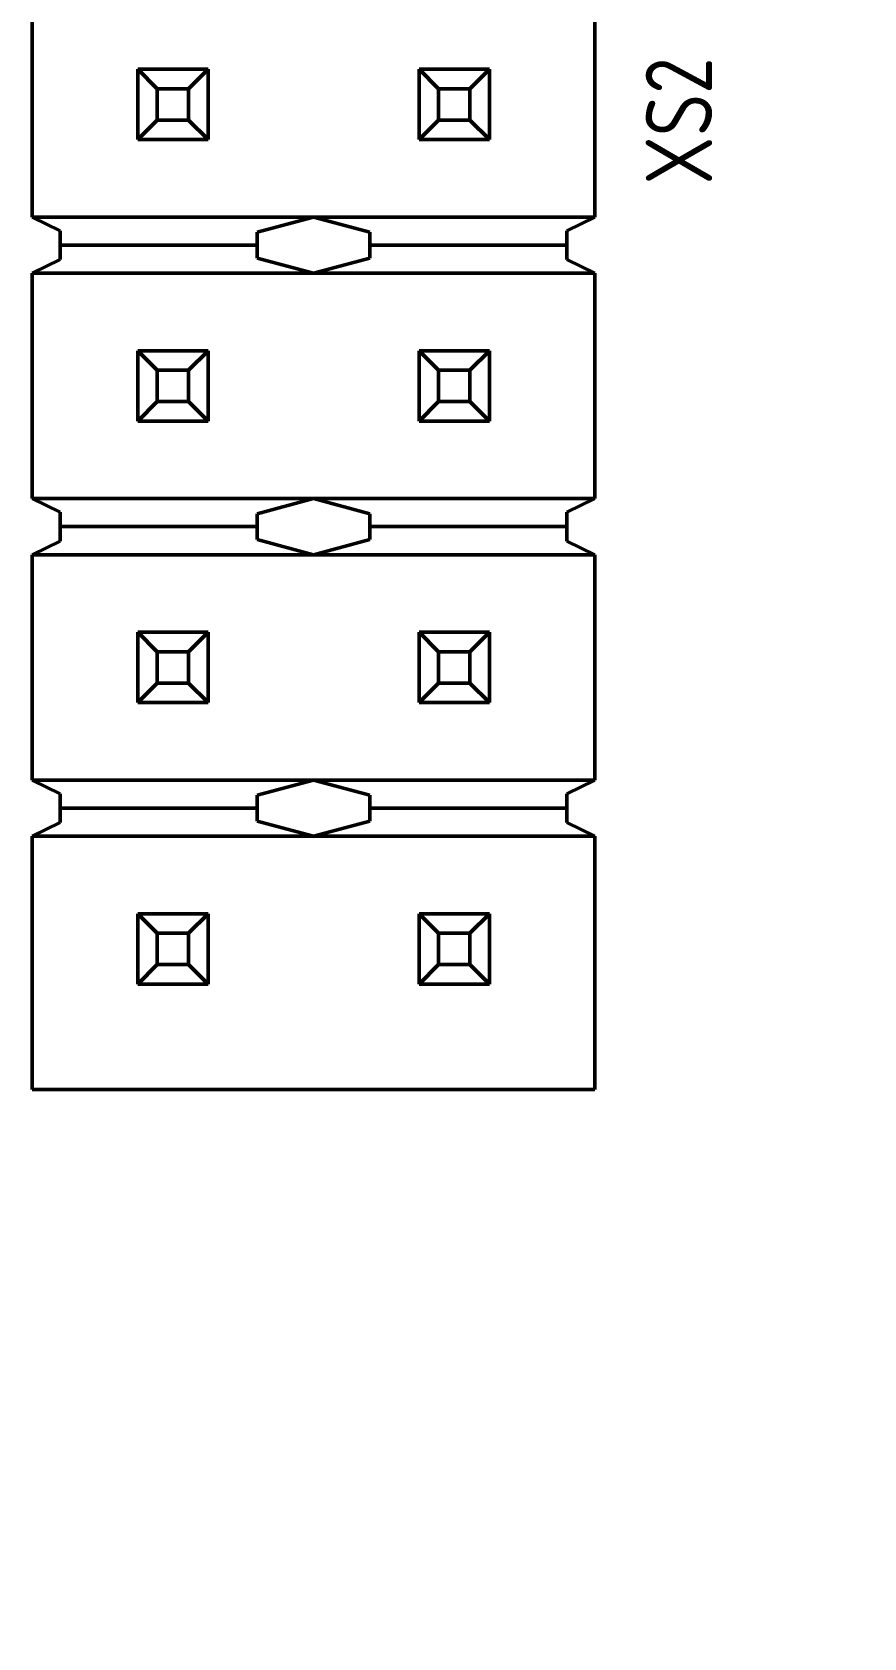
# Model space of a CAD drawing. Extents: x 260 to 1101, y 70 to 664.
# Drawn here: x 465.96 to 480.98, y 460.29 to 489.27 of the extents above; entities that cross this region are included whole.
import ezdxf

# ---------------------------------------------------------------- set-up
doc = ezdxf.new("R2010")
doc.units = 0
doc.header["$MEASUREMENT"] = 0
doc.layers.get('0').update_dxf_attribs({"linetype": 'CONTINUOUS', "lineweight": 15})
doc.layers.get('DEFPOINTS').update_dxf_attribs({"linetype": 'CONTINUOUS'})
doc.layers.add('Основная', color=7, linetype='CONTINUOUS', lineweight=50)
doc.styles.add('GOST type A0', font='', dxfattribs={"oblique": 15, "height": 3.5})
doc.styles.get('GOST type A0').set_extended_font_data('GOST type A')
doc.dimstyles.new('ISO-25', dxfattribs={"dimtxt": 2.5, "dimasz": 2.5, "dimexe": 1.25, "dimexo": 0.625, "dimtad": 1, "dimtxsty": 'Standard', "dimcen": 2.5, "dimadec": 0, "dimazin": 0, "dimtfac": 1, "dimtmove": 0, "dimatfit": 3, "dimfxl": 1, "dimarcsym": 0})

# ---------------------------------------------------------------- blocks, each defined once
blk = doc.blocks.new('*D3')
at = {"color": 0, "lineweight": -2, "transparency": 16777216}
for p, q in [((467.323, 607.161), (527.75, 607.161)), ((526.5, 604.661), (526.5, 352.461)), ((507.125, 349.961), (527.75, 349.961))]:
    blk.add_line(p, q, dxfattribs=at)
at = {"color": 0, "transparency": 16777216}
for points in [[(526.083, 604.661), (526.917, 604.661), (526.5, 607.161)], [(526.083, 352.461), (526.917, 352.461), (526.5, 349.961)]]:
    blk.add_solid(points, dxfattribs=at)
at = {"layer": 'DEFPOINTS', "color": 0, "transparency": 16777216}
for p in [(466.698, 607.161), (506.5, 349.961), (526.5, 349.961)]:
    blk.add_point(p, dxfattribs=at)
at = {"color": 0, "transparency": 16777216, "insert": (523.863, 478.561), "char_height": 3.5, "attachment_point": 5, "rotation": 90, "style": 'GOST type A0'}
blk.add_mtext('128,6*', dxfattribs=at)

msp = doc.modelspace()

# ---------------------------------------------------------------- linework, layer by layer
at = {"layer": 'Основная'}
for p, q in [((465.96, 489.993), (465.96, 485.929)), ((465.96, 489.993), (465.96, 485.929)), ((465.96, 489.993), (465.96, 485.929)), ((465.96, 489.993), (465.96, 485.929)), ((476.12, 485.929), (476.12, 489.993)), ((476.12, 489.993), (476.12, 485.929)), ((476.12, 485.929), (476.12, 489.993)), ((476.12, 489.993), (476.12, 485.929)), ((467.866, 488.595), (468.218, 488.243)), ((467.866, 488.595), (469.136, 488.595)), ((467.866, 488.595), (467.866, 487.325)), ((467.866, 488.595), (468.218, 488.243)), ((467.866, 488.595), (469.136, 488.595)), ((467.866, 488.595), (467.866, 487.325)), ((469.136, 488.595), (468.784, 488.243)), ((469.136, 488.595), (468.784, 488.243)), ((469.136, 488.595), (469.136, 487.325)), ((469.136, 488.595), (469.136, 487.325)), ((472.946, 488.595), (472.946, 487.325)), ((472.946, 488.595), (473.298, 488.243)), ((474.216, 488.595), (472.946, 488.595)), ((472.946, 488.595), (472.946, 487.325)), ((472.946, 488.595), (473.298, 488.243)), ((474.216, 488.595), (472.946, 488.595)), ((474.216, 488.595), (473.864, 488.243)), ((474.216, 488.595), (473.864, 488.243)), ((474.216, 488.595), (474.216, 487.325)), ((474.216, 488.595), (474.216, 487.325)), ((468.218, 488.243), (468.218, 487.677)), ((468.784, 488.243), (468.218, 488.243)), ((468.218, 488.243), (468.218, 487.677)), ((468.784, 488.243), (468.218, 488.243)), ((468.784, 488.243), (468.784, 487.677)), ((468.784, 488.243), (468.784, 487.677)), ((473.298, 488.243), (473.298, 487.677)), ((473.298, 488.243), (473.864, 488.243)), ((473.298, 488.243), (473.298, 487.677)), ((473.298, 488.243), (473.864, 488.243)), ((473.864, 488.243), (473.864, 487.677)), ((473.864, 488.243), (473.864, 487.677)), ((468.218, 487.677), (467.866, 487.325)), ((468.218, 487.677), (467.866, 487.325)), ((468.218, 487.677), (468.784, 487.677)), ((468.218, 487.677), (468.784, 487.677)), ((468.784, 487.677), (469.136, 487.325)), ((468.784, 487.677), (469.136, 487.325)), ((473.298, 487.677), (472.946, 487.325)), ((473.298, 487.677), (472.946, 487.325)), ((473.864, 487.677), (473.298, 487.677)), ((473.864, 487.677), (473.298, 487.677)), ((473.864, 487.677), (474.216, 487.325)), ((473.864, 487.677), (474.216, 487.325)), ((469.136, 487.325), (467.866, 487.325)), ((469.136, 487.325), (467.866, 487.325)), ((472.946, 487.325), (474.216, 487.325)), ((472.946, 487.325), (474.216, 487.325)), ((465.96, 485.929), (466.468, 485.681)), ((465.96, 485.929), (466.468, 485.681)), ((465.96, 485.929), (471.04, 485.929)), ((465.96, 485.929), (466.468, 485.681)), ((465.96, 485.929), (466.468, 485.681)), ((465.96, 485.929), (471.04, 485.929)), ((466.468, 485.681), (466.468, 485.161)), ((466.468, 485.681), (466.468, 485.421)), ((466.468, 485.681), (466.468, 485.161)), ((466.468, 485.681), (466.468, 485.421)), ((471.04, 485.929), (470.024, 485.655)), ((471.04, 485.929), (470.024, 485.655)), ((471.04, 485.929), (472.056, 485.655)), ((476.12, 485.929), (471.04, 485.929)), ((471.04, 485.929), (472.056, 485.655)), ((476.12, 485.929), (471.04, 485.929)), ((475.612, 485.681), (476.12, 485.929)), ((476.12, 485.929), (475.612, 485.681)), ((475.612, 485.681), (476.12, 485.929)), ((476.12, 485.929), (475.612, 485.681)), ((475.612, 485.161), (475.612, 485.681)), ((475.612, 485.681), (475.612, 485.421)), ((475.612, 485.161), (475.612, 485.681)), ((475.612, 485.681), (475.612, 485.421)), ((466.468, 485.421), (466.468, 485.161)), ((466.468, 485.421), (470.024, 485.421)), ((466.468, 485.421), (466.468, 485.161)), ((466.468, 485.421), (470.024, 485.421)), ((470.024, 485.655), (470.024, 485.421)), ((470.024, 485.655), (470.024, 485.421)), ((470.024, 485.421), (470.024, 485.187)), ((470.024, 485.421), (470.024, 485.187)), ((472.056, 485.655), (472.056, 485.421)), ((472.056, 485.655), (472.056, 485.421)), ((475.612, 485.421), (472.056, 485.421)), ((472.056, 485.421), (472.056, 485.187)), ((475.612, 485.421), (472.056, 485.421)), ((472.056, 485.421), (472.056, 485.187)), ((475.612, 485.421), (475.612, 485.161)), ((475.612, 485.421), (475.612, 485.161)), ((466.468, 485.161), (465.96, 484.913)), ((466.468, 485.161), (465.96, 484.913)), ((466.468, 485.161), (465.96, 484.913)), ((466.468, 485.161), (465.96, 484.913)), ((470.024, 485.187), (471.04, 484.913)), ((470.024, 485.187), (471.04, 484.913)), ((472.056, 485.187), (471.04, 484.913)), ((472.056, 485.187), (471.04, 484.913)), ((476.12, 484.913), (475.612, 485.161)), ((475.612, 485.161), (476.12, 484.913)), ((476.12, 484.913), (475.612, 485.161)), ((475.612, 485.161), (476.12, 484.913)), ((465.96, 484.913), (465.96, 480.849)), ((465.96, 484.913), (465.96, 480.849)), ((471.04, 484.913), (465.96, 484.913)), ((465.96, 484.913), (465.96, 480.849)), ((465.96, 484.913), (465.96, 480.849)), ((471.04, 484.913), (465.96, 484.913)), ((476.12, 484.913), (471.04, 484.913)), ((476.12, 484.913), (471.04, 484.913)), ((476.12, 480.849), (476.12, 484.913)), ((476.12, 484.913), (476.12, 480.849)), ((476.12, 480.849), (476.12, 484.913)), ((476.12, 484.913), (476.12, 480.849)), ((467.866, 483.515), (468.218, 483.163)), ((469.136, 483.515), (467.866, 483.515)), ((467.866, 483.515), (467.866, 482.245)), ((467.866, 483.515), (468.218, 483.163)), ((469.136, 483.515), (467.866, 483.515)), ((467.866, 483.515), (467.866, 482.245)), ((469.136, 483.515), (468.784, 483.163)), ((469.136, 483.515), (468.784, 483.163)), ((469.136, 483.515), (469.136, 482.245)), ((469.136, 483.515), (469.136, 482.245)), ((472.946, 483.515), (472.946, 482.245)), ((472.946, 483.515), (473.298, 483.163)), ((474.216, 483.515), (472.946, 483.515)), ((472.946, 483.515), (472.946, 482.245)), ((472.946, 483.515), (473.298, 483.163)), ((474.216, 483.515), (472.946, 483.515)), ((474.216, 483.515), (473.864, 483.163)), ((474.216, 483.515), (473.864, 483.163)), ((474.216, 483.515), (474.216, 482.245)), ((474.216, 483.515), (474.216, 482.245)), ((468.218, 483.163), (468.218, 482.597)), ((468.784, 483.163), (468.218, 483.163)), ((468.218, 483.163), (468.218, 482.597)), ((468.784, 483.163), (468.218, 483.163)), ((468.784, 483.163), (468.784, 482.597)), ((468.784, 483.163), (468.784, 482.597)), ((473.298, 483.163), (473.298, 482.597)), ((473.864, 483.163), (473.298, 483.163)), ((473.298, 483.163), (473.298, 482.597)), ((473.864, 483.163), (473.298, 483.163)), ((473.864, 483.163), (473.864, 482.597)), ((473.864, 483.163), (473.864, 482.597)), ((468.218, 482.597), (467.866, 482.245)), ((468.218, 482.597), (467.866, 482.245)), ((468.218, 482.597), (468.784, 482.597)), ((468.218, 482.597), (468.784, 482.597)), ((468.784, 482.597), (469.136, 482.245)), ((468.784, 482.597), (469.136, 482.245)), ((473.298, 482.597), (472.946, 482.245)), ((473.298, 482.597), (472.946, 482.245)), ((473.864, 482.597), (473.298, 482.597)), ((473.864, 482.597), (473.298, 482.597)), ((473.864, 482.597), (474.216, 482.245)), ((473.864, 482.597), (474.216, 482.245)), ((469.136, 482.245), (467.866, 482.245)), ((469.136, 482.245), (467.866, 482.245)), ((474.216, 482.245), (472.946, 482.245)), ((474.216, 482.245), (472.946, 482.245)), ((465.96, 480.849), (466.468, 480.601)), ((465.96, 480.849), (466.468, 480.601)), ((471.04, 480.849), (465.96, 480.849)), ((465.96, 480.849), (466.468, 480.601)), ((465.96, 480.849), (466.468, 480.601)), ((471.04, 480.849), (465.96, 480.849)), ((471.04, 480.849), (470.024, 480.575)), ((471.04, 480.849), (470.024, 480.575)), ((471.04, 480.849), (472.056, 480.575)), ((476.12, 480.849), (471.04, 480.849)), ((471.04, 480.849), (472.056, 480.575)), ((476.12, 480.849), (471.04, 480.849)), ((475.612, 480.601), (476.12, 480.849)), ((476.12, 480.849), (475.612, 480.601)), ((475.612, 480.601), (476.12, 480.849)), ((476.12, 480.849), (475.612, 480.601)), ((466.468, 480.601), (466.468, 480.081)), ((466.468, 480.601), (466.468, 480.341)), ((466.468, 480.601), (466.468, 480.081)), ((466.468, 480.601), (466.468, 480.341)), ((470.024, 480.575), (470.024, 480.341)), ((470.024, 480.575), (470.024, 480.341)), ((472.056, 480.575), (472.056, 480.341)), ((472.056, 480.575), (472.056, 480.341)), ((475.612, 480.081), (475.612, 480.601)), ((475.612, 480.601), (475.612, 480.341)), ((475.612, 480.081), (475.612, 480.601)), ((475.612, 480.601), (475.612, 480.341)), ((466.468, 480.341), (466.468, 480.081)), ((470.024, 480.341), (466.468, 480.341)), ((466.468, 480.341), (466.468, 480.081)), ((470.024, 480.341), (466.468, 480.341)), ((470.024, 480.341), (470.024, 480.107)), ((470.024, 480.341), (470.024, 480.107)), ((472.056, 480.341), (475.612, 480.341)), ((472.056, 480.341), (472.056, 480.107)), ((472.056, 480.341), (475.612, 480.341)), ((472.056, 480.341), (472.056, 480.107)), ((475.612, 480.341), (475.612, 480.081)), ((475.612, 480.341), (475.612, 480.081)), ((466.468, 480.081), (465.96, 479.833)), ((466.468, 480.081), (465.96, 479.833)), ((466.468, 480.081), (465.96, 479.833)), ((466.468, 480.081), (465.96, 479.833)), ((470.024, 480.107), (471.04, 479.833)), ((470.024, 480.107), (471.04, 479.833)), ((472.056, 480.107), (471.04, 479.833)), ((472.056, 480.107), (471.04, 479.833)), ((476.12, 479.833), (475.612, 480.081)), ((475.612, 480.081), (476.12, 479.833)), ((476.12, 479.833), (475.612, 480.081)), ((475.612, 480.081), (476.12, 479.833)), ((465.96, 479.833), (465.96, 475.769)), ((465.96, 479.833), (465.96, 475.769)), ((471.04, 479.833), (465.96, 479.833)), ((465.96, 479.833), (465.96, 475.769)), ((465.96, 479.833), (465.96, 475.769)), ((471.04, 479.833), (465.96, 479.833)), ((476.12, 479.833), (471.04, 479.833)), ((476.12, 479.833), (471.04, 479.833)), ((476.12, 475.769), (476.12, 479.833)), ((476.12, 479.833), (476.12, 475.769)), ((476.12, 475.769), (476.12, 479.833)), ((476.12, 479.833), (476.12, 475.769)), ((467.866, 478.435), (468.218, 478.083)), ((469.136, 478.435), (467.866, 478.435)), ((467.866, 478.435), (467.866, 477.165)), ((467.866, 478.435), (468.218, 478.083)), ((469.136, 478.435), (467.866, 478.435)), ((467.866, 478.435), (467.866, 477.165)), ((469.136, 478.435), (468.784, 478.083)), ((469.136, 478.435), (468.784, 478.083)), ((469.136, 478.435), (469.136, 477.165)), ((469.136, 478.435), (469.136, 477.165)), ((472.946, 478.435), (472.946, 477.165)), ((472.946, 478.435), (473.298, 478.083)), ((474.216, 478.435), (472.946, 478.435)), ((472.946, 478.435), (472.946, 477.165)), ((472.946, 478.435), (473.298, 478.083)), ((474.216, 478.435), (472.946, 478.435)), ((474.216, 478.435), (473.864, 478.083)), ((474.216, 478.435), (473.864, 478.083)), ((474.216, 478.435), (474.216, 477.165)), ((474.216, 478.435), (474.216, 477.165)), ((468.218, 478.083), (468.218, 477.517)), ((468.784, 478.083), (468.218, 478.083)), ((468.218, 478.083), (468.218, 477.517)), ((468.784, 478.083), (468.218, 478.083)), ((468.784, 478.083), (468.784, 477.517)), ((468.784, 478.083), (468.784, 477.517)), ((473.298, 478.083), (473.298, 477.517)), ((473.864, 478.083), (473.298, 478.083)), ((473.298, 478.083), (473.298, 477.517)), ((473.864, 478.083), (473.298, 478.083)), ((473.864, 478.083), (473.864, 477.517)), ((473.864, 478.083), (473.864, 477.517)), ((468.218, 477.517), (467.866, 477.165)), ((468.218, 477.517), (467.866, 477.165)), ((468.784, 477.517), (468.218, 477.517)), ((468.784, 477.517), (468.218, 477.517)), ((468.784, 477.517), (469.136, 477.165)), ((468.784, 477.517), (469.136, 477.165)), ((473.298, 477.517), (472.946, 477.165)), ((473.298, 477.517), (472.946, 477.165)), ((473.864, 477.517), (473.298, 477.517)), ((473.864, 477.517), (473.298, 477.517)), ((473.864, 477.517), (474.216, 477.165)), ((473.864, 477.517), (474.216, 477.165)), ((469.136, 477.165), (467.866, 477.165)), ((469.136, 477.165), (467.866, 477.165)), ((474.216, 477.165), (472.946, 477.165)), ((474.216, 477.165), (472.946, 477.165)), ((465.96, 475.769), (466.468, 475.521)), ((465.96, 475.769), (466.468, 475.521)), ((471.04, 475.769), (465.96, 475.769)), ((465.96, 475.769), (466.468, 475.521)), ((465.96, 475.769), (466.468, 475.521)), ((471.04, 475.769), (465.96, 475.769)), ((471.04, 475.769), (470.024, 475.495)), ((471.04, 475.769), (470.024, 475.495)), ((471.04, 475.769), (472.056, 475.495)), ((476.12, 475.769), (471.04, 475.769)), ((471.04, 475.769), (472.056, 475.495)), ((476.12, 475.769), (471.04, 475.769)), ((475.612, 475.521), (476.12, 475.769)), ((476.12, 475.769), (475.612, 475.521)), ((475.612, 475.521), (476.12, 475.769)), ((476.12, 475.769), (475.612, 475.521)), ((466.468, 475.521), (466.468, 475.001)), ((466.468, 475.521), (466.468, 475.261)), ((466.468, 475.521), (466.468, 475.001)), ((466.468, 475.521), (466.468, 475.261)), ((466.468, 475.261), (466.468, 475.001)), ((466.468, 475.261), (470.024, 475.261)), ((466.468, 475.261), (466.468, 475.001)), ((466.468, 475.261), (470.024, 475.261)), ((470.024, 475.495), (470.024, 475.261)), ((470.024, 475.495), (470.024, 475.261)), ((470.024, 475.261), (470.024, 475.027)), ((470.024, 475.261), (470.024, 475.027)), ((472.056, 475.495), (472.056, 475.261)), ((472.056, 475.495), (472.056, 475.261)), ((475.612, 475.261), (472.056, 475.261)), ((472.056, 475.261), (472.056, 475.027)), ((475.612, 475.261), (472.056, 475.261)), ((472.056, 475.261), (472.056, 475.027)), ((475.612, 475.001), (475.612, 475.521)), ((475.612, 475.521), (475.612, 475.261)), ((475.612, 475.001), (475.612, 475.521)), ((475.612, 475.521), (475.612, 475.261)), ((475.612, 475.261), (475.612, 475.001)), ((475.612, 475.261), (475.612, 475.001)), ((466.468, 475.001), (465.96, 474.753)), ((466.468, 475.001), (465.96, 474.753)), ((466.468, 475.001), (465.96, 474.753)), ((466.468, 475.001), (465.96, 474.753)), ((470.024, 475.027), (471.04, 474.753)), ((470.024, 475.027), (471.04, 474.753)), ((472.056, 475.027), (471.04, 474.753)), ((472.056, 475.027), (471.04, 474.753)), ((476.12, 474.753), (475.612, 475.001)), ((475.612, 475.001), (476.12, 474.753)), ((476.12, 474.753), (475.612, 475.001)), ((475.612, 475.001), (476.12, 474.753)), ((465.96, 474.753), (465.96, 470.181)), ((465.96, 474.753), (465.96, 470.181)), ((465.96, 474.753), (471.04, 474.753)), ((465.96, 474.753), (465.96, 470.181)), ((465.96, 474.753), (465.96, 470.181)), ((465.96, 474.753), (471.04, 474.753)), ((471.04, 474.753), (476.12, 474.753)), ((471.04, 474.753), (476.12, 474.753)), ((476.12, 470.181), (476.12, 474.753)), ((476.12, 474.753), (476.12, 470.181)), ((476.12, 470.181), (476.12, 474.753)), ((476.12, 474.753), (476.12, 470.181)), ((467.866, 473.355), (468.218, 473.003)), ((469.136, 473.355), (467.866, 473.355)), ((467.866, 473.355), (467.866, 472.085)), ((467.866, 473.355), (468.218, 473.003)), ((469.136, 473.355), (467.866, 473.355)), ((467.866, 473.355), (467.866, 472.085)), ((469.136, 473.355), (468.784, 473.003)), ((469.136, 473.355), (468.784, 473.003)), ((469.136, 473.355), (469.136, 472.085)), ((469.136, 473.355), (469.136, 472.085)), ((474.216, 473.355), (472.946, 473.355)), ((472.946, 473.355), (473.298, 473.003)), ((472.946, 473.355), (472.946, 472.085)), ((474.216, 473.355), (472.946, 473.355)), ((472.946, 473.355), (473.298, 473.003)), ((472.946, 473.355), (472.946, 472.085)), ((474.216, 473.355), (473.864, 473.003)), ((474.216, 473.355), (473.864, 473.003)), ((474.216, 473.355), (474.216, 472.085)), ((474.216, 473.355), (474.216, 472.085)), ((468.218, 473.003), (468.218, 472.437)), ((468.784, 473.003), (468.218, 473.003)), ((468.218, 473.003), (468.218, 472.437)), ((468.784, 473.003), (468.218, 473.003)), ((468.784, 473.003), (468.784, 472.437)), ((468.784, 473.003), (468.784, 472.437)), ((473.864, 473.003), (473.298, 473.003)), ((473.298, 473.003), (473.298, 472.437)), ((473.864, 473.003), (473.298, 473.003)), ((473.298, 473.003), (473.298, 472.437)), ((473.864, 473.003), (473.864, 472.437)), ((473.864, 473.003), (473.864, 472.437)), ((468.218, 472.437), (467.866, 472.085)), ((468.218, 472.437), (467.866, 472.085)), ((468.218, 472.437), (468.784, 472.437)), ((468.218, 472.437), (468.784, 472.437)), ((468.784, 472.437), (469.136, 472.085)), ((468.784, 472.437), (469.136, 472.085)), ((473.298, 472.437), (472.946, 472.085)), ((473.298, 472.437), (472.946, 472.085)), ((473.864, 472.437), (473.298, 472.437)), ((473.864, 472.437), (473.298, 472.437)), ((473.864, 472.437), (474.216, 472.085)), ((473.864, 472.437), (474.216, 472.085)), ((469.136, 472.085), (467.866, 472.085)), ((469.136, 472.085), (467.866, 472.085)), ((474.216, 472.085), (472.946, 472.085)), ((474.216, 472.085), (472.946, 472.085)), ((465.96, 470.181), (476.12, 470.181)), ((476.12, 470.181), (465.96, 470.181)), ((465.96, 470.181), (476.12, 470.181)), ((476.12, 470.181), (465.96, 470.181))]:
    msp.add_line(p, q, dxfattribs=at)

# ---------------------------------------------------------------- texts
at = {"layer": 'Основная', "style": 'GOST type A0'}
msp.add_text('XS2', height=1.2, rotation=90, dxfattribs=at).set_placement((478.237, 486.514))

# ---------------------------------------------------------------- dimensions: what is measured, and where the dimension line sits
dim = msp.add_linear_dim(base=(526.5, 349.961), p1=(466.698, 607.161), p2=(506.5, 349.961), angle=90, text='128,6*', dimstyle='ISO-25', override={"dimtxsty": 'GOST type A0'})
dim.commit()
dim.dimension.update_dxf_attribs({"geometry": '*D3', "text_midpoint": (526.5, 478.561), "dimtype": 160})

doc.saveas('drawing.dxf')
